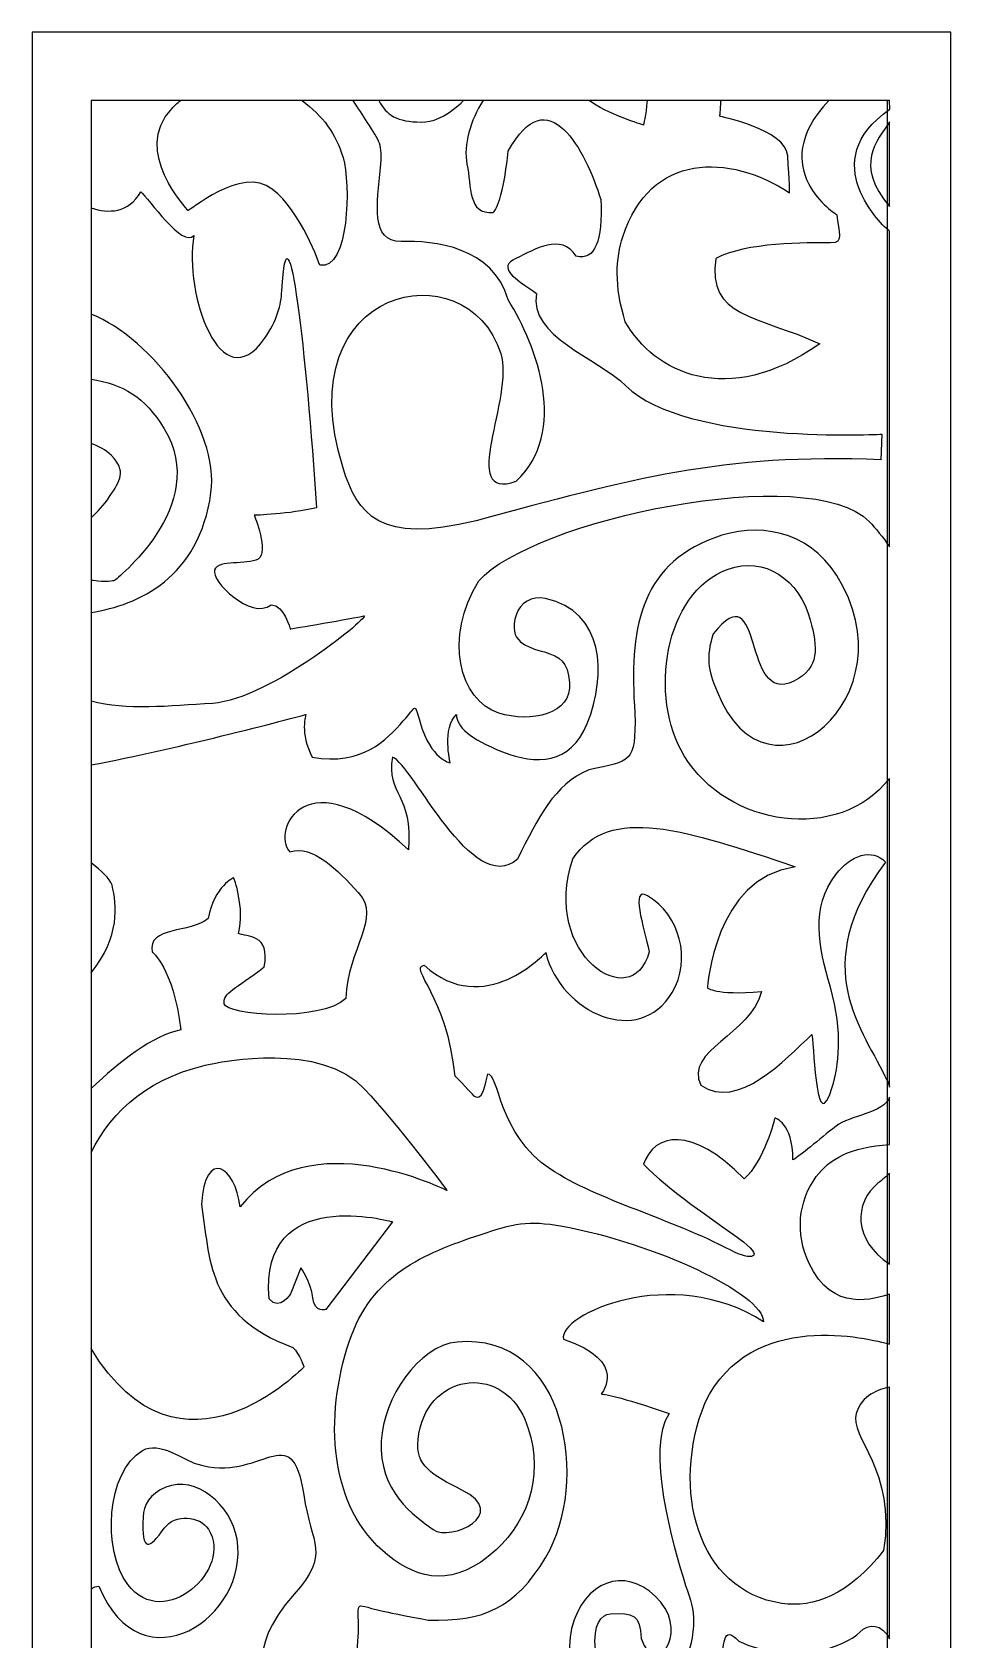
# Model space of a CAD drawing. Header units: centimetres. Extents: x -40 to 16, y -98 to 99.
# Drawn here: x -39.7 to 16.4, y 0.8 to 99.1 of the extents above; entities that cross this region are included whole.
import ezdxf

# ---------------------------------------------------------------- set-up
doc = ezdxf.new("R2010")
doc.units = ezdxf.units.CM
doc.header["$MEASUREMENT"] = 0
doc.layers.add('layer 1', color=7, linetype='Continuous')

msp = doc.modelspace()

# ---------------------------------------------------------------- linework, layer by layer
at = {"layer": 'layer 1', "color": 250, "lineweight": 9}
msp.add_lwpolyline([(-39.71995, -97.51226), (16.44169, -97.51226), (16.44169, 99.05352), (-39.71995, 99.05352), (-39.71995, -97.51226)], close=True, dxfattribs=at)
at = {"layer": 'layer 1', "color": 23}
for points, knots in [([(-39.71996, -97.51226), (-39.71996, -97.51226), (-39.71996, 99.05352), (-39.71996, 99.05352), (-39.71996, 99.05352), (-39.71996, 99.05352), (16.44169, 99.05352), (16.44169, 99.05352), (16.44169, 99.05352), (16.44169, 99.05352), (16.44169, -97.51226), (16.44169, -97.51226), (16.44169, -97.51226), (16.44169, -97.51226), (-39.71996, -97.51226), (-39.71996, -97.51226)], [0, 0, 0, 0, 0.2, 0.2, 0.2, 0.2, 0.4, 0.4, 0.4, 0.4, 0.6, 0.6, 0.6, 0.6, 1, 1, 1, 1]), ([(-36.11325, 54.25766), (-36.11325, 54.25766), (-36.11325, 58.16138), (-36.11325, 58.16138), (-36.11325, 58.16138), (-33.95648, 57.57988), (-31.36554, 57.85333), (-28.68347, 58.02122), (-28.68347, 58.02122), (-25.10556, 58.28855), (-18.87308, 63.50143), (-19.45017, 63.36777), (-19.45017, 63.36777), (-20.02725, 63.2341), (-23.9514, 62.56579), (-23.9514, 62.56579), (-23.9514, 62.56579), (-23.9514, 62.56579), (-24.29765, 64.03608), (-25.10556, 64.03608), (-25.10556, 64.03608), (-26.37514, 63.10044), (-28.79888, 65.50638), (-28.56805, 66.1747), (-28.56805, 66.1747), (-28.33722, 66.84302), (-26.60597, 66.44203), (-25.91348, 66.84302), (-25.91348, 66.84302), (-25.22098, 67.24401), (-26.14431, 69.51629), (-26.14431, 69.51629), (-26.14431, 69.51629), (-26.14431, 69.51629), (-23.9514, 69.58262), (-22.33557, 69.98361), (-22.33557, 69.98361), (-22.9434, 79.25587), (-24.10985, 89.62879), (-24.45653, 83.2328), (-24.45653, 83.2328), (-24.5027, 82.38072), (-24.7372, 81.44183), (-25.51653, 80.3228), (-25.51653, 80.3228), (-28.18772, 76.48666), (-30.45063, 83.0749), (-29.83763, 86.62523), (-29.83763, 86.62523), (-30.53013, 85.82325), (-32.60762, 88.89751), (-33.06928, 89.2985), (-33.06928, 89.2985), (-33.84387, 87.98285), (-35.03416, 87.95162), (-36.11325, 88.31863), (-36.11325, 88.31863), (-36.11325, 88.31863), (-36.11325, 94.87127), (-36.11325, 94.87127), (-36.11325, 94.87127), (-36.11325, 94.87127), (-30.65978, 94.87127), (-30.65978, 94.87127), (-30.65978, 94.87127), (-30.84844, 94.71275), (-31.02491, 94.54636), (-31.18649, 94.37359), (-31.18649, 94.37359), (-33.65338, 91.7358), (-30.21268, 88.25218), (-30.21268, 88.15199), (-30.21268, 88.15199), (-30.21268, 87.99897), (-26.92752, 90.94918), (-25.03771, 89.4599), (-25.03771, 89.4599), (-23.25405, 88.05418), (-22.13354, 84.8104), (-22.13354, 84.8104), (-22.13354, 84.8104), (-20.33553, 84.46338), (-20.24125, 89.81204), (-20.71209, 91.38328), (-20.71209, 91.38328), (-21.15185, 92.85083), (-21.95502, 93.94325), (-23.2205, 94.87127), (-23.2205, 94.87127), (-23.2205, 94.87127), (-20.09822, 94.87127), (-20.09822, 94.87127), (-20.09822, 94.87127), (-19.79857, 94.42106), (-19.50852, 93.97885), (-19.23756, 93.54888), (-19.23756, 93.54888), (-18.48488, 92.35477), (-18.28177, 92.2346), (-18.42242, 90.75418), (-18.42242, 90.75418), (-18.62672, 88.6052), (-19.0584, 86.21087), (-17.16611, 86.26047), (-17.16611, 86.26047), (-15.18225, 86.31243), (-11.52689, 85.94642), (-10.61446, 82.68003), (-10.61446, 82.68003), (-8.85172, 79.79802), (-6.90269, 74.6501), (-10.12399, 71.59857), (-10.12399, 71.59857), (-13.74537, 70.31577), (-10.22679, 76.77697), (-11.07224, 79.41064), (-11.07224, 79.41064), (-13.13959, 85.85048), (-24.17792, 83.59594), (-20.73215, 72.47963), (-20.73215, 72.47963), (-19.81702, 69.52691), (-18.49696, 67.74731), (-12.57654, 69.18001), (-12.57654, 69.18001), (-3.17928, 71.71962), (2.51808, 73.3262), (12.15706, 72.90622), (12.15706, 72.90622), (12.15706, 72.90622), (12.23246, 74.47896), (12.23246, 74.47896), (12.23246, 74.47896), (12.23246, 74.47896), (0.29119, 73.80452), (-3.42554, 77.43417), (-3.42554, 77.43417), (-5.18062, 79.14781), (-9.3876, 80.45222), (-8.88322, 83.08102), (-8.88322, 83.08102), (-10.26821, 84.01667), (-11.30696, 84.68498), (-10.15279, 85.21964), (-10.15279, 85.21964), (-8.99863, 85.75429), (-7.3828, 86.8236), (-6.45947, 85.3533), (-6.45947, 85.3533), (-5.30531, 85.08597), (-4.84365, 86.28895), (-4.95906, 88.82855), (-4.95906, 88.82855), (-5.88239, 91.76915), (-8.19072, 96.31372), (-10.61446, 91.76915), (-10.61446, 91.76915), (-10.96071, 88.42756), (-11.53779, 88.02657), (-11.53779, 88.02657), (-11.53779, 88.02657), (-13.10648, 87.90553), (-12.85008, 89.59593), (-13.13776, 90.99128), (-13.13776, 90.99128), (-13.37528, 92.14304), (-12.93195, 93.67792), (-12.14745, 94.87127), (-12.14745, 94.87127), (-12.14745, 94.87127), (-5.674, 94.87127), (-5.674, 94.87127), (-5.674, 94.87127), (-4.67915, 94.08828), (-2.35637, 93.37312), (-2.35637, 93.37312), (-2.35637, 93.37312), (-2.35637, 93.37312), (-2.19792, 93.95599), (-2.1223, 94.87127), (-2.1223, 94.87127), (-2.1223, 94.87127), (2.3813, 94.87127), (2.3813, 94.87127), (2.3813, 94.87127), (2.36566, 94.24018), (2.31216, 93.90777), (2.31216, 93.90777), (2.31216, 93.90777), (2.31216, 93.90777), (6.35173, 93.10579), (6.46714, 91.50183), (6.46714, 91.50183), (6.58256, 89.89786), (6.58256, 89.22955), (6.58256, 89.22955), (6.58256, 89.22955), (2.8845, 91.65373), (-1.92804, 91.71207), (-3.6129, 86.55003), (-3.6129, 86.55003), (-4.03217, 85.26561), (-4.15115, 83.54884), (-3.45865, 81.34339), (-3.45865, 81.34339), (-1.72741, 78.26913), (2.77382, 75.99685), (8.42922, 80.00676), (8.42922, 80.00676), (4.62048, 81.74439), (1.50425, 81.61072), (2.08133, 85.21964), (2.08133, 85.21964), (3.86305, 86.19701), (7.7021, 86.20375), (9.0789, 86.17202), (9.0789, 86.17202), (9.99155, 86.15129), (9.53808, 86.83672), (9.46797, 87.89291), (9.46797, 87.89291), (9.46797, 87.89291), (5.00255, 90.66862), (8.98106, 94.87127), (8.98106, 94.87127), (8.98106, 94.87127), (12.69229, 94.87127), (12.69229, 94.87127), (12.69229, 94.87127), (12.69229, 94.87127), (12.7158, 94.33712), (12.7158, 94.33712), (12.7158, 94.33712), (8.08675, 91.17541), (12.28186, 87.19249), (12.69229, 86.87994), (12.69229, 86.87994), (12.69229, 86.87994), (12.69229, 67.58404), (12.69229, 67.58404), (12.69229, 67.58404), (12.28304, 68.20214), (11.8532, 68.71631), (11.44957, 69.13192), (11.44957, 69.13192), (7.83779, 72.85188), (-9.20174, 69.21798), (-12.40708, 65.50588), (-12.40708, 65.50588), (-14.61056, 62.03338), (-13.58389, 58.18974), (-11.19435, 57.42748), (-11.19435, 57.42748), (-9.23917, 56.80414), (-6.70713, 57.33692), (-6.87184, 59.29727), (-6.87184, 59.29727), (-6.97885, 60.57058), (-7.44342, 60.88212), (-8.40246, 61.16132), (-8.40246, 61.16132), (-9.46148, 61.46974), (-10.68533, 61.76006), (-10.11644, 63.46583), (-10.11644, 63.46583), (-9.88831, 64.15001), (-9.20196, 64.60909), (-8.33839, 64.42171), (-8.33839, 64.42171), (-4.76307, 63.64584), (-4.57247, 59.82381), (-5.78661, 56.7869), (-5.78661, 56.7869), (-6.79968, 54.25204), (-8.94578, 54.2679), (-10.96082, 55.05976), (-10.96082, 55.05976), (-12.99807, 55.86037), (-13.77827, 56.59989), (-13.77827, 57.33916), (-13.77827, 57.33916), (-14.65974, 56.54518), (-14.17003, 54.39007), (-14.17003, 54.39007), (-14.17003, 54.39007), (-14.17003, 54.39007), (-15.33542, 54.56996), (-16.00548, 56.85298), (-16.00548, 56.85298), (-16.37006, 58.0948), (-16.18874, 57.89605), (-17.03063, 56.94242), (-17.03063, 56.94242), (-18.05622, 55.78105), (-19.56299, 54.20407), (-22.59305, 54.73035), (-22.59305, 54.73035), (-23.37658, 56.2049), (-22.98482, 57.33916), (-22.98482, 57.33916), (-22.98482, 57.33916), (-22.98482, 57.33916), (-30.97335, 55.19855), (-36.11325, 54.25766)], [0, 0, 0, 0, 0.01298701, 0.01298701, 0.01298701, 0.01298701, 0.02597403, 0.02597403, 0.02597403, 0.02597403, 0.03896104, 0.03896104, 0.03896104, 0.03896104, 0.05194805, 0.05194805, 0.05194805, 0.05194805, 0.06493506, 0.06493506, 0.06493506, 0.06493506, 0.07792208, 0.07792208, 0.07792208, 0.07792208, 0.09090909, 0.09090909, 0.09090909, 0.09090909, 0.1038961, 0.1038961, 0.1038961, 0.1038961, 0.11688312, 0.11688312, 0.11688312, 0.11688312, 0.12987013, 0.12987013, 0.12987013, 0.12987013, 0.14285714, 0.14285714, 0.14285714, 0.14285714, 0.15584416, 0.15584416, 0.15584416, 0.15584416, 0.16883117, 0.16883117, 0.16883117, 0.16883117, 0.18181818, 0.18181818, 0.18181818, 0.18181818, 0.19480519, 0.19480519, 0.19480519, 0.19480519, 0.20779221, 0.20779221, 0.20779221, 0.20779221, 0.22077922, 0.22077922, 0.22077922, 0.22077922, 0.23376623, 0.23376623, 0.23376623, 0.23376623, 0.24675325, 0.24675325, 0.24675325, 0.24675325, 0.25974026, 0.25974026, 0.25974026, 0.25974026, 0.27272727, 0.27272727, 0.27272727, 0.27272727, 0.28571429, 0.28571429, 0.28571429, 0.28571429, 0.2987013, 0.2987013, 0.2987013, 0.2987013, 0.31168831, 0.31168831, 0.31168831, 0.31168831, 0.32467532, 0.32467532, 0.32467532, 0.32467532, 0.33766234, 0.33766234, 0.33766234, 0.33766234, 0.35064935, 0.35064935, 0.35064935, 0.35064935, 0.36363636, 0.36363636, 0.36363636, 0.36363636, 0.37662338, 0.37662338, 0.37662338, 0.37662338, 0.38961039, 0.38961039, 0.38961039, 0.38961039, 0.4025974, 0.4025974, 0.4025974, 0.4025974, 0.41558442, 0.41558442, 0.41558442, 0.41558442, 0.42857143, 0.42857143, 0.42857143, 0.42857143, 0.44155844, 0.44155844, 0.44155844, 0.44155844, 0.45454545, 0.45454545, 0.45454545, 0.45454545, 0.46753247, 0.46753247, 0.46753247, 0.46753247, 0.48051948, 0.48051948, 0.48051948, 0.48051948, 0.49350649, 0.49350649, 0.49350649, 0.49350649, 0.50649351, 0.50649351, 0.50649351, 0.50649351, 0.51948052, 0.51948052, 0.51948052, 0.51948052, 0.53246753, 0.53246753, 0.53246753, 0.53246753, 0.54545455, 0.54545455, 0.54545455, 0.54545455, 0.55844156, 0.55844156, 0.55844156, 0.55844156, 0.57142857, 0.57142857, 0.57142857, 0.57142857, 0.58441558, 0.58441558, 0.58441558, 0.58441558, 0.5974026, 0.5974026, 0.5974026, 0.5974026, 0.61038961, 0.61038961, 0.61038961, 0.61038961, 0.62337662, 0.62337662, 0.62337662, 0.62337662, 0.63636364, 0.63636364, 0.63636364, 0.63636364, 0.64935065, 0.64935065, 0.64935065, 0.64935065, 0.66233766, 0.66233766, 0.66233766, 0.66233766, 0.67532468, 0.67532468, 0.67532468, 0.67532468, 0.68831169, 0.68831169, 0.68831169, 0.68831169, 0.7012987, 0.7012987, 0.7012987, 0.7012987, 0.71428571, 0.71428571, 0.71428571, 0.71428571, 0.72727273, 0.72727273, 0.72727273, 0.72727273, 0.74025974, 0.74025974, 0.74025974, 0.74025974, 0.75324675, 0.75324675, 0.75324675, 0.75324675, 0.76623377, 0.76623377, 0.76623377, 0.76623377, 0.77922078, 0.77922078, 0.77922078, 0.77922078, 0.79220779, 0.79220779, 0.79220779, 0.79220779, 0.80519481, 0.80519481, 0.80519481, 0.80519481, 0.81818182, 0.81818182, 0.81818182, 0.81818182, 0.83116883, 0.83116883, 0.83116883, 0.83116883, 0.84415584, 0.84415584, 0.84415584, 0.84415584, 0.85714286, 0.85714286, 0.85714286, 0.85714286, 0.87012987, 0.87012987, 0.87012987, 0.87012987, 0.88311688, 0.88311688, 0.88311688, 0.88311688, 0.8961039, 0.8961039, 0.8961039, 0.8961039, 0.90909091, 0.90909091, 0.90909091, 0.90909091, 0.92207792, 0.92207792, 0.92207792, 0.92207792, 0.93506494, 0.93506494, 0.93506494, 0.93506494, 0.94805195, 0.94805195, 0.94805195, 0.94805195, 0.96103896, 0.96103896, 0.96103896, 0.96103896, 0.97402597, 0.97402597, 0.97402597, 0.97402597, 1, 1, 1, 1]), ([(-36.11325, -93.33001), (-36.11325, -93.33001), (-36.11325, 94.87127), (-36.11325, 94.87127), (-36.11325, 94.87127), (-36.11325, 94.87127), (12.57736, 94.87127), (12.57736, 94.87127), (12.57736, 94.87127), (12.57736, 94.87127), (12.57736, -93.33001), (12.57736, -93.33001), (12.57736, -93.33001), (12.57736, -93.33001), (-36.11325, -93.33001), (-36.11325, -93.33001)], [0, 0, 0, 0, 0.2, 0.2, 0.2, 0.2, 0.4, 0.4, 0.4, 0.4, 0.6, 0.6, 0.6, 0.6, 1, 1, 1, 1]), ([(-18.53018, 94.87127), (-18.53018, 94.87127), (-13.35479, 94.87127), (-13.35479, 94.87127), (-13.35479, 94.87127), (-13.40257, 94.81456), (-13.45057, 94.76009), (-13.49987, 94.70975), (-13.49987, 94.70975), (-14.52783, 93.80072), (-15.27674, 93.5545), (-15.92522, 93.55562), (-15.92522, 93.55562), (-17.43675, 93.55812), (-18.06776, 93.98709), (-18.53018, 94.87127)], [0, 0, 0, 0, 0.2, 0.2, 0.2, 0.2, 0.4, 0.4, 0.4, 0.4, 0.6, 0.6, 0.6, 0.6, 1, 1, 1, 1]), ([(12.69229, 93.56412), (12.69229, 93.56412), (12.69229, 88.38934), (12.69229, 88.38934), (12.69229, 88.38934), (10.53897, 90.96792), (11.9053, 92.39425), (12.69229, 93.56412)], [0, 0, 0, 0, 0.33333333, 0.33333333, 0.33333333, 0.33333333, 1, 1, 1, 1]), ([(-36.11325, 63.57776), (-36.11325, 63.57776), (-36.11325, 65.54961), (-36.11325, 65.54961), (-36.11325, 65.54961), (-36.06439, 65.53799), (-36.01563, 65.52924), (-35.96677, 65.52412), (-35.96677, 65.52412), (-35.27427, 65.39046), (-34.69719, 65.52412), (-34.69719, 65.52412), (-34.69719, 65.52412), (-34.69719, 65.52412), (-28.78141, 70.09154), (-31.64686, 74.81074), (-31.64686, 74.81074), (-32.83316, 76.76485), (-34.17102, 77.54098), (-36.11325, 77.84003), (-36.11325, 77.84003), (-36.11325, 77.84003), (-36.11325, 81.82159), (-36.11325, 81.82159), (-36.11325, 81.82159), (-32.34248, 80.30282), (-28.2478, 74.77552), (-28.79068, 70.88516), (-28.79068, 70.88516), (-29.51856, 65.66965), (-33.21026, 64.03871), (-36.11325, 63.57776)], [0, 0, 0, 0, 0.11111111, 0.11111111, 0.11111111, 0.11111111, 0.22222222, 0.22222222, 0.22222222, 0.22222222, 0.33333333, 0.33333333, 0.33333333, 0.33333333, 0.44444444, 0.44444444, 0.44444444, 0.44444444, 0.55555556, 0.55555556, 0.55555556, 0.55555556, 0.66666667, 0.66666667, 0.66666667, 0.66666667, 0.77777778, 0.77777778, 0.77777778, 0.77777778, 1, 1, 1, 1]), ([(-36.11325, 69.36714), (-36.11325, 69.36714), (-36.11325, 73.89758), (-36.11325, 73.89758), (-36.11325, 73.89758), (-35.65191, 73.74731), (-35.21538, 73.51683), (-34.87215, 73.16856), (-34.87215, 73.16856), (-33.93081, 72.2128), (-34.33595, 71.64616), (-34.98778, 70.66455), (-34.98778, 70.66455), (-35.33985, 70.13414), (-35.72774, 69.70817), (-36.11325, 69.36714)], [0, 0, 0, 0, 0.2, 0.2, 0.2, 0.2, 0.4, 0.4, 0.4, 0.4, 0.6, 0.6, 0.6, 0.6, 1, 1, 1, 1]), ([(-36.11325, 3.85699), (-36.11325, 3.85699), (-36.11325, 18.57635), (-36.11325, 18.57635), (-36.11325, 18.57635), (-30.66161, 9.50922), (-23.10983, 17.45158), (-23.10983, 17.45158), (-23.10983, 17.45158), (-23.10983, 17.45158), (-23.35318, 18.22658), (-23.77903, 18.64931), (-23.77903, 18.64931), (-29.13262, 20.62203), (-28.82844, 24.14475), (-29.37596, 27.38566), (-29.37596, 27.38566), (-29.13262, 30.90838), (-27.30753, 29.71065), (-27.00335, 27.24475), (-27.00335, 27.24475), (-22.86649, 32.52883), (-14.34942, 28.23111), (-14.34942, 28.23111), (-14.34942, 28.23111), (-14.34942, 28.23111), (-17.45206, 32.38792), (-19.39882, 34.4311), (-19.39882, 34.4311), (-22.01478, 37.39019), (-28.40258, 36.05155), (-28.40258, 36.05155), (-28.40258, 36.05155), (-32.50331, 35.30166), (-34.85435, 33.13894), (-36.11325, 30.56148), (-36.11325, 30.56148), (-36.11325, 30.56148), (-36.11325, 34.47607), (-36.11325, 34.47607), (-36.11325, 34.47607), (-34.38287, 36.11789), (-32.31239, 37.73959), (-30.62429, 38.05663), (-30.62429, 38.05663), (-31.114, 41.91314), (-32.38725, 42.82055), (-32.38725, 42.82055), (-32.38725, 42.82055), (-32.68107, 44.40853), (-30.03664, 43.95482), (-28.95928, 44.86223), (-28.95928, 44.86223), (-28.56751, 46.90391), (-27.39221, 47.35762), (-27.39221, 47.35762), (-27.39221, 47.35762), (-27.39221, 47.35762), (-26.70661, 45.54279), (-27.09838, 43.95482), (-27.09838, 43.95482), (-26.60867, 43.72797), (-25.13954, 43.95482), (-25.53131, 41.91314), (-25.53131, 41.91314), (-27.29426, 40.55202), (-28.0778, 40.32517), (-27.97986, 39.64461), (-27.97986, 39.64461), (-27.88192, 38.96405), (-22.10334, 38.51034), (-20.53627, 39.98489), (-20.53627, 39.98489), (-20.45688, 43.0238), (-18.31801, 44.88747), (-19.78239, 46.45745), (-19.78239, 46.45745), (-21.08573, 47.85505), (-22.52498, 49.38418), (-23.96424, 48.94559), (-23.96424, 48.94559), (-25.13954, 50.19329), (-22.98482, 54.95721), (-16.71653, 49.05902), (-16.71653, 49.05902), (-16.4227, 52.46182), (-18.08772, 52.46182), (-17.69595, 54.73035), (-17.69595, 54.73035), (-16.4227, 54.27665), (-12.79885, 46.10993), (-10.05647, 48.49189), (-10.05647, 48.49189), (-8.79034, 51.01001), (-7.82743, 53.06243), (-5.68047, 53.9566), (-5.68047, 53.9566), (-3.10928, 54.52848), (-2.81372, 54.32586), (-2.87208, 57.42149), (-2.87208, 57.42149), (-3.24454, 62.5092), (-2.60382, 66.39394), (1.94682, 68.12644), (1.94682, 68.12644), (4.57464, 69.12717), (7.69239, 68.64011), (9.4698, 65.83692), (9.4698, 65.83692), (14.12248, 58.49954), (5.27566, 50.97453), (2.14691, 58.73913), (2.14691, 58.73913), (1.58396, 60.13611), (1.47081, 60.78231), (1.90389, 62.26585), (1.90389, 62.26585), (5.06824, 66.18132), (3.64009, 57.77651), (6.8409, 59.38484), (6.8409, 59.38484), (8.44475, 60.19057), (8.29331, 61.42352), (7.84588, 63.12367), (7.84588, 63.12367), (7.19362, 65.6012), (5.01473, 67.03877), (2.82204, 66.23104), (2.82204, 66.23104), (-1.12379, 64.77723), (-2.03418, 58.39836), (0.1432, 54.81092), (0.1432, 54.81092), (2.77803, 50.46973), (9.59029, 49.45489), (12.69229, 53.42994), (12.69229, 53.42994), (12.69229, 53.42994), (12.69229, 34.56764), (12.69229, 34.56764), (12.69229, 34.56764), (12.66338, 34.68231), (12.6198, 34.80498), (12.55875, 34.93652), (12.55875, 34.93652), (11.09717, 38.08486), (7.61235, 41.82732), (12.43718, 48.31712), (12.43718, 48.31712), (11.62916, 49.18794), (10.32356, 48.75609), (9.41188, 47.56286), (9.41188, 47.56286), (7.84049, 45.50619), (8.35825, 43.20893), (9.07771, 40.67344), (9.07771, 40.67344), (9.86793, 37.88887), (9.58036, 35.79709), (9.19388, 34.55252), (9.19388, 34.55252), (8.2109, 31.3862), (8.10174, 36.6719), (7.95159, 37.77357), (7.95159, 37.77357), (6.30438, 36.24743), (3.41865, 33.09634), (1.15282, 34.67182), (1.15282, 34.67182), (0.1227, 36.81918), (4.24317, 37.77357), (4.86124, 40.39812), (4.86124, 40.39812), (1.97691, 40.15952), (1.56487, 40.63671), (1.56487, 40.63671), (1.56487, 40.63671), (1.56487, 40.63671), (1.97691, 47.31739), (6.92147, 48.03318), (6.92147, 48.03318), (0.18872, 50.30571), (-4.40981, 51.85071), (-6.67607, 48.51037), (-6.67607, 48.51037), (-8.62304, 42.65791), (-3.02277, 38.93594), (-2.00139, 42.83392), (-2.00139, 42.83392), (-2.32304, 44.35968), (-3.17755, 46.87556), (-2.10127, 46.25308), (-2.10127, 46.25308), (-0.11385, 45.1037), (0.59354, 42.34748), (-0.59277, 40.34253), (-0.59277, 40.34253), (-2.59465, 36.95909), (-7.40589, 39.06161), (-8.32426, 42.78408), (-8.32426, 42.78408), (-8.32426, 42.78408), (-12.10236, 38.68023), (-15.74735, 42.00608), (-15.74735, 42.00608), (-16.74144, 41.87816), (-14.31145, 40.08732), (-13.86963, 35.22646), (-13.86963, 35.22646), (-12.54418, 34.07521), (-12.43372, 32.92395), (-11.88145, 35.35438), (-11.88145, 35.35438), (-11.16727, 35.4462), (-11.25033, 31.64378), (-8.03658, 29.54239), (-8.03658, 29.54239), (-5.0898, 27.61551), (-0.69567, 26.52684), (2.98708, 24.58572), (2.98708, 24.58572), (4.22149, 23.93514), (5.22119, 24.06143), (3.45726, 25.33136), (3.45726, 25.33136), (1.92902, 26.43165), (-0.81832, 28.27596), (-2.34613, 29.84394), (-2.34613, 29.84394), (-1.70918, 31.74209), (0.62277, 32.2324), (3.80308, 28.95852), (3.80308, 28.95852), (5.01808, 29.98185), (5.6808, 32.66812), (5.6808, 32.66812), (5.6808, 32.66812), (5.6808, 32.66812), (6.78535, 32.41228), (6.78535, 30.10977), (6.78535, 30.10977), (7.21304, 30.35736), (8.37097, 31.33223), (9.42816, 32.18043), (9.42816, 32.18043), (10.22497, 32.81927), (12.38897, 32.98279), (12.69229, 33.94679), (12.69229, 33.94679), (12.69229, 33.94679), (12.69229, 31.05054), (12.69229, 31.05054), (12.69229, 31.05054), (10.31838, 30.91475), (8.98484, 30.1425), (8.21468, 29.09043), (8.21468, 29.09043), (7.10118, 27.56941), (6.93733, 25.60781), (7.75528, 23.81771), (7.75528, 23.81771), (9.18072, 20.69823), (11.84845, 21.62963), (12.69229, 21.91082), (12.69229, 21.91082), (12.69229, 21.91082), (12.69229, 18.8498), (12.69229, 18.8498), (12.69229, 18.8498), (11.49465, 19.17209), (4.22483, 21.04925), (1.42119, 15.27399), (1.42119, 15.27399), (-0.71703, 9.97704), (0.95316, 3.76593), (6.10353, 2.9988), (6.10353, 2.9988), (8.0408, 2.71011), (10.20728, 3.50422), (12.33245, 6.23883), (12.33245, 6.23883), (13.12655, 11.14366), (10.21483, 13.18734), (10.656, 14.61791), (10.656, 14.61791), (10.99998, 15.73332), (12.0411, 16.10308), (12.69229, 16.21188), (12.69229, 16.21188), (12.69229, 16.21188), (12.69229, 0.82433), (12.69229, 0.82433), (12.69229, 0.82433), (12.22145, 1.78146), (11.41332, 1.77959), (10.87712, 1.23631), (10.87712, 1.23631), (10.0115, 0.35926), (6.75299, -0.87557), (3.48714, 0.69729), (3.48714, 0.69729), (2.3991, 1.8072), (2.6446, 0.34826), (2.31486, -0.75065), (2.31486, -0.75065), (1.53013, -3.36321), (0.48384, -5.40964), (-2.96161, -4.68261), (-2.96161, -4.68261), (-5.66688, -4.11185), (-7.61828, -0.80287), (-6.58697, 1.99707), (-6.58697, 1.99707), (-5.61327, 4.64099), (-3.06386, 5.20887), (-1.28678, 3.07725), (-1.28678, 3.07725), (0.37781, 1.08104), (-1.6574, -1.6808), (-2.48409, 0.84819), (-2.48409, 0.84819), (-2.55075, 2.32049), (-2.96894, 2.42917), (-4.3699, 2.36184), (-4.3699, 2.36184), (-4.94871, 2.3341), (-5.44877, 1.72075), (-5.28115, 0.16701), (-5.28115, 0.16701), (-4.70407, -1.83795), (-2.0495, -3.70924), (-0.31825, -1.43696), (-0.31825, -1.43696), (0.47877, -0.22986), (0.68954, 0.93963), (0.71197, 1.77059), (0.71197, 1.77059), (0.73851, 2.77482), (0.53518, 3.13634), (0.22809, 4.09996), (0.22809, 4.09996), (-0.5658, 6.59123), (-2.22262, 12.51427), (-0.77992, 14.60267), (-0.77992, 14.60267), (-3.78074, 15.67198), (-4.9349, 15.80564), (-4.9349, 15.80564), (-4.9349, 15.80564), (-4.9349, 15.80564), (-3.20366, 17.8106), (-7.24323, 19.14723), (-7.24323, 19.14723), (-7.58948, 20.61753), (-0.6645, 23.82546), (4.9909, 20.21654), (4.9909, 20.21654), (4.9909, 21.93943), (-1.74294, 25.04455), (-7.29942, 26.05339), (-7.29942, 26.05339), (-9.47216, 26.44764), (-10.27587, 26.23078), (-12.33923, 25.53773), (-12.33923, 25.53773), (-15.81455, 24.37036), (-18.95884, 23.10905), (-20.33617, 18.99146), (-20.33617, 18.99146), (-21.8642, 14.42341), (-21.64124, 8.89261), (-17.97694, 5.9434), (-17.97694, 5.9434), (-16.07127, 4.40976), (-13.89509, 3.96168), (-11.36283, 6.26531), (-11.36283, 6.26531), (-9.26182, 8.17633), (-8.32458, 11.26133), (-9.60559, 14.25615), (-9.60559, 14.25615), (-11.08163, 17.70642), (-15.69828, 17.07133), (-16.12866, 13.01982), (-16.12866, 13.01982), (-16.29919, 11.41773), (-15.28655, 10.84035), (-13.44334, 9.92982), (-13.44334, 9.92982), (-10.47391, 8.46302), (-14.12721, 6.749), (-15.20695, 7.5185), (-15.20695, 7.5185), (-16.37912, 8.35384), (-18.53751, 9.842), (-18.38014, 12.93862), (-18.38014, 12.93862), (-18.24919, 15.51983), (-16.10504, 18.76186), (-13.74548, 18.97435), (-13.74548, 18.97435), (-7.0358, 19.57908), (-5.59267, 10.36629), (-8.32415, 5.81523), (-8.32415, 5.81523), (-10.17696, 2.72822), (-12.12943, 1.86766), (-15.50444, 1.97808), (-15.50444, 1.97808), (-16.54664, 2.17846), (-17.35045, 2.33598), (-17.96529, 2.45802), (-17.96529, 2.45802), (-20.22033, 2.90573), (-19.7194, 3.39242), (-19.77743, 1.22457), (-19.77743, 1.22457), (-19.81518, -0.18227), (-20.08334, -2.04681), (-21.20859, -2.3726), (-21.20859, -2.3726), (-22.93984, -1.83795), (-22.93984, -0.76864), (-22.93984, -0.76864), (-22.93984, -0.76864), (-22.93984, -0.76864), (-25.13274, -1.83795), (-25.13274, -1.83795), (-25.13274, -1.83795), (-25.13274, -1.83795), (-26.93162, -0.06709), (-23.70061, 3.56668), (-23.70061, 3.56668), (-21.48074, 6.06332), (-22.63576, 6.53214), (-23.11954, 9.63413), (-23.11954, 9.63413), (-23.88895, 14.56769), (-25.66528, 10.2631), (-29.66364, 11.52591), (-29.66364, 11.52591), (-30.44265, 11.75139), (-31.94414, 12.95686), (-32.97673, 12.35), (-32.97673, 12.35), (-35.16296, 11.06508), (-35.46066, 6.22946), (-33.88076, 4.16255), (-33.88076, 4.16255), (-31.61504, 1.19759), (-27.39674, 5.15328), (-28.93997, 7.527), (-28.93997, 7.527), (-29.48383, 8.36321), (-30.97777, 8.50874), (-31.64298, 7.58858), (-31.64298, 7.58858), (-32.55282, 6.33015), (-33.04491, 6.02947), (-32.93359, 8.28251), (-32.93359, 8.28251), (-32.89886, 8.98443), (-32.54301, 9.69797), (-31.54708, 10.10246), (-31.54708, 10.10246), (-29.70625, 10.85035), (-27.55174, 9.03252), (-27.19492, 6.91589), (-27.19492, 6.91589), (-26.39154, 2.14947), (-33.06766, -2.25793), (-35.63562, 4.04325), (-35.63562, 4.04325), (-35.8204, 4.05662), (-35.9781, 3.98829), (-36.11325, 3.85699)], [0, 0, 0, 0, 0.00833333, 0.00833333, 0.00833333, 0.00833333, 0.01666667, 0.01666667, 0.01666667, 0.01666667, 0.025, 0.025, 0.025, 0.025, 0.03333333, 0.03333333, 0.03333333, 0.03333333, 0.04166667, 0.04166667, 0.04166667, 0.04166667, 0.05, 0.05, 0.05, 0.05, 0.05833333, 0.05833333, 0.05833333, 0.05833333, 0.06666667, 0.06666667, 0.06666667, 0.06666667, 0.075, 0.075, 0.075, 0.075, 0.08333333, 0.08333333, 0.08333333, 0.08333333, 0.09166667, 0.09166667, 0.09166667, 0.09166667, 0.1, 0.1, 0.1, 0.1, 0.10833333, 0.10833333, 0.10833333, 0.10833333, 0.11666667, 0.11666667, 0.11666667, 0.11666667, 0.125, 0.125, 0.125, 0.125, 0.13333333, 0.13333333, 0.13333333, 0.13333333, 0.14166667, 0.14166667, 0.14166667, 0.14166667, 0.15, 0.15, 0.15, 0.15, 0.15833333, 0.15833333, 0.15833333, 0.15833333, 0.16666667, 0.16666667, 0.16666667, 0.16666667, 0.175, 0.175, 0.175, 0.175, 0.18333333, 0.18333333, 0.18333333, 0.18333333, 0.19166667, 0.19166667, 0.19166667, 0.19166667, 0.2, 0.2, 0.2, 0.2, 0.20833333, 0.20833333, 0.20833333, 0.20833333, 0.21666667, 0.21666667, 0.21666667, 0.21666667, 0.225, 0.225, 0.225, 0.225, 0.23333333, 0.23333333, 0.23333333, 0.23333333, 0.24166667, 0.24166667, 0.24166667, 0.24166667, 0.25, 0.25, 0.25, 0.25, 0.25833333, 0.25833333, 0.25833333, 0.25833333, 0.26666667, 0.26666667, 0.26666667, 0.26666667, 0.275, 0.275, 0.275, 0.275, 0.28333333, 0.28333333, 0.28333333, 0.28333333, 0.29166667, 0.29166667, 0.29166667, 0.29166667, 0.3, 0.3, 0.3, 0.3, 0.30833333, 0.30833333, 0.30833333, 0.30833333, 0.31666667, 0.31666667, 0.31666667, 0.31666667, 0.325, 0.325, 0.325, 0.325, 0.33333333, 0.33333333, 0.33333333, 0.33333333, 0.34166667, 0.34166667, 0.34166667, 0.34166667, 0.35, 0.35, 0.35, 0.35, 0.35833333, 0.35833333, 0.35833333, 0.35833333, 0.36666667, 0.36666667, 0.36666667, 0.36666667, 0.375, 0.375, 0.375, 0.375, 0.38333333, 0.38333333, 0.38333333, 0.38333333, 0.39166667, 0.39166667, 0.39166667, 0.39166667, 0.4, 0.4, 0.4, 0.4, 0.40833333, 0.40833333, 0.40833333, 0.40833333, 0.41666667, 0.41666667, 0.41666667, 0.41666667, 0.425, 0.425, 0.425, 0.425, 0.43333333, 0.43333333, 0.43333333, 0.43333333, 0.44166667, 0.44166667, 0.44166667, 0.44166667, 0.45, 0.45, 0.45, 0.45, 0.45833333, 0.45833333, 0.45833333, 0.45833333, 0.46666667, 0.46666667, 0.46666667, 0.46666667, 0.475, 0.475, 0.475, 0.475, 0.48333333, 0.48333333, 0.48333333, 0.48333333, 0.49166667, 0.49166667, 0.49166667, 0.49166667, 0.5, 0.5, 0.5, 0.5, 0.50833333, 0.50833333, 0.50833333, 0.50833333, 0.51666667, 0.51666667, 0.51666667, 0.51666667, 0.525, 0.525, 0.525, 0.525, 0.53333333, 0.53333333, 0.53333333, 0.53333333, 0.54166667, 0.54166667, 0.54166667, 0.54166667, 0.55, 0.55, 0.55, 0.55, 0.55833333, 0.55833333, 0.55833333, 0.55833333, 0.56666667, 0.56666667, 0.56666667, 0.56666667, 0.575, 0.575, 0.575, 0.575, 0.58333333, 0.58333333, 0.58333333, 0.58333333, 0.59166667, 0.59166667, 0.59166667, 0.59166667, 0.6, 0.6, 0.6, 0.6, 0.60833333, 0.60833333, 0.60833333, 0.60833333, 0.61666667, 0.61666667, 0.61666667, 0.61666667, 0.625, 0.625, 0.625, 0.625, 0.63333333, 0.63333333, 0.63333333, 0.63333333, 0.64166667, 0.64166667, 0.64166667, 0.64166667, 0.65, 0.65, 0.65, 0.65, 0.65833333, 0.65833333, 0.65833333, 0.65833333, 0.66666667, 0.66666667, 0.66666667, 0.66666667, 0.675, 0.675, 0.675, 0.675, 0.68333333, 0.68333333, 0.68333333, 0.68333333, 0.69166667, 0.69166667, 0.69166667, 0.69166667, 0.7, 0.7, 0.7, 0.7, 0.70833333, 0.70833333, 0.70833333, 0.70833333, 0.71666667, 0.71666667, 0.71666667, 0.71666667, 0.725, 0.725, 0.725, 0.725, 0.73333333, 0.73333333, 0.73333333, 0.73333333, 0.74166667, 0.74166667, 0.74166667, 0.74166667, 0.75, 0.75, 0.75, 0.75, 0.75833333, 0.75833333, 0.75833333, 0.75833333, 0.76666667, 0.76666667, 0.76666667, 0.76666667, 0.775, 0.775, 0.775, 0.775, 0.78333333, 0.78333333, 0.78333333, 0.78333333, 0.79166667, 0.79166667, 0.79166667, 0.79166667, 0.8, 0.8, 0.8, 0.8, 0.80833333, 0.80833333, 0.80833333, 0.80833333, 0.81666667, 0.81666667, 0.81666667, 0.81666667, 0.825, 0.825, 0.825, 0.825, 0.83333333, 0.83333333, 0.83333333, 0.83333333, 0.84166667, 0.84166667, 0.84166667, 0.84166667, 0.85, 0.85, 0.85, 0.85, 0.85833333, 0.85833333, 0.85833333, 0.85833333, 0.86666667, 0.86666667, 0.86666667, 0.86666667, 0.875, 0.875, 0.875, 0.875, 0.88333333, 0.88333333, 0.88333333, 0.88333333, 0.89166667, 0.89166667, 0.89166667, 0.89166667, 0.9, 0.9, 0.9, 0.9, 0.90833333, 0.90833333, 0.90833333, 0.90833333, 0.91666667, 0.91666667, 0.91666667, 0.91666667, 0.925, 0.925, 0.925, 0.925, 0.93333333, 0.93333333, 0.93333333, 0.93333333, 0.94166667, 0.94166667, 0.94166667, 0.94166667, 0.95, 0.95, 0.95, 0.95, 0.95833333, 0.95833333, 0.95833333, 0.95833333, 0.96666667, 0.96666667, 0.96666667, 0.96666667, 0.975, 0.975, 0.975, 0.975, 0.98333333, 0.98333333, 0.98333333, 0.98333333, 1, 1, 1, 1]), ([(-36.11325, 41.54275), (-36.11325, 41.54275), (-36.11325, 48.26915), (-36.11325, 48.26915), (-36.11325, 48.26915), (-35.48601, 47.77385), (-34.98196, 47.344), (-34.8358, 46.90391), (-34.8358, 46.90391), (-34.552, 45.67121), (-34.3202, 43.7833), (-36.11325, 41.54275)], [0, 0, 0, 0, 0.25, 0.25, 0.25, 0.25, 0.5, 0.5, 0.5, 0.5, 1, 1, 1, 1]), ([(-21.77143, 20.9743), (-21.77143, 20.9743), (-17.69541, 26.32884), (-17.69541, 26.32884), (-17.69541, 26.32884), (-17.69541, 26.32884), (-25.84746, 28.65384), (-25.2391, 21.60839), (-25.2391, 21.60839), (-24.5699, 20.83339), (-23.9007, 21.96066), (-23.9007, 21.96066), (-23.9007, 21.96066), (-23.9007, 21.96066), (-23.29234, 23.51066), (-23.29234, 23.51066), (-23.29234, 23.51066), (-23.29234, 23.51066), (-22.68398, 22.66521), (-22.56231, 21.67885), (-22.56231, 21.67885), (-22.44063, 20.69248), (-21.77143, 20.9743), (-21.77143, 20.9743)], [0, 0, 0, 0, 0.14285714, 0.14285714, 0.14285714, 0.14285714, 0.28571429, 0.28571429, 0.28571429, 0.28571429, 0.42857143, 0.42857143, 0.42857143, 0.42857143, 0.57142857, 0.57142857, 0.57142857, 0.57142857, 0.71428571, 0.71428571, 0.71428571, 0.71428571, 1, 1, 1, 1]), ([(12.69229, 29.30367), (12.69229, 29.30367), (12.69229, 23.74326), (12.69229, 23.74326), (12.69229, 23.74326), (10.44739, 25.22068), (10.51923, 27.48347), (11.98275, 28.68794), (11.98275, 28.68794), (12.28617, 28.93753), (12.49716, 29.09705), (12.69229, 29.30367)], [0, 0, 0, 0, 0.25, 0.25, 0.25, 0.25, 0.5, 0.5, 0.5, 0.5, 1, 1, 1, 1])]:
    msp.add_open_spline(points, degree=3, knots=knots, dxfattribs=at)

doc.saveas('drawing.dxf')
